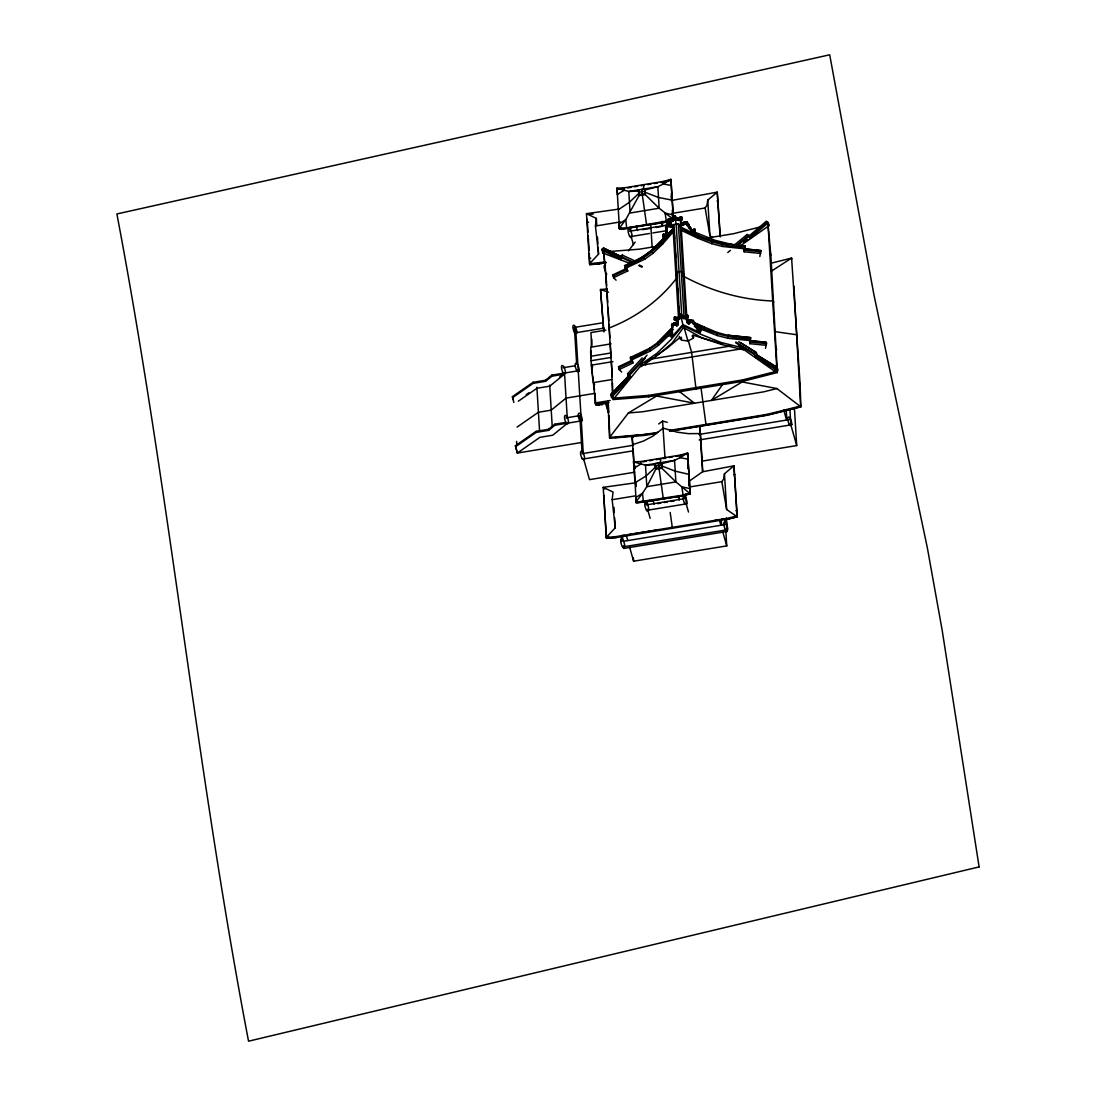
<?xml version="1.0" encoding="UTF-8"?>
<svg xmlns="http://www.w3.org/2000/svg" width="1096" height="1096" viewBox="0 0 1096 1096"><rect width="100%" height="100%" fill="white"/><g stroke="black" fill="none" stroke-linecap="round" stroke-linejoin="round"><path stroke-width="1.5" d="M720.332 236.9L717.236 192.156L707.756 200.089L706.934 205.336L705.125 207.98L709.934 235.832L712.523 237.435M736.074 516.285L737.265 516.86L733.95 465.827L724.47 473.76L723.648 479.007L721.839 481.665L726.648 509.503L737.265 516.86L728.004 519.162M673.519 218.611L670.903 179.333L663.984 181.333L624.227 187.868L623.994 190.471L617.39 194.362L619.5 229.05L626.885 228.667M640.941 461.539L640.694 464.156L634.105 468.033L633.543 461.896L640.941 461.539L680.685 455.004L687.617 453.004L690.275 493.83L683.315 494.981M652.805 232.955L666.149 230.763L667.122 229.037L665.806 228.228L667.122 226.804M666.135 230.694L666.848 232.927L666.217 229.79M672.136 329.074L672.232 328.17L658.367 342.144L649.449 348.391L650.298 351.104L630.899 360.296L630.707 357.228M672.232 328.17L672.259 331.129L668.163 336.006L658.559 345.213L650.298 351.104M760.761 253.464L744.157 251.792L744.253 248.902L760.857 250.573L759.843 256.533M744.896 245.668L744.157 251.792M766.378 345.322L749.774 343.665L749.938 341.979L766.542 343.637L765.446 348.391M750.787 337.705L727.854 335.253L750.5 337.527L749.774 343.665M666.354 231.845L667.245 231.092L666.108 230.914L666.587 229.187C668.697 228.297 664.162 228.297 665.847 225.927L668.601 224.433L670.464 224.817L670.738 227.406L671.903 226.625L671.273 223.132L668.409 221.611L668.396 218.816L673.013 218.981L674.218 217.926L673.451 216.433L674.972 215.734L675.794 219.748L678.767 220.406L679.904 220.132L680.26 216.926L681.452 216.679L682.068 219.364L680.301 221.652L681.589 225.023L683.082 225.379L682.808 222.789L684.301 221.844L687.137 221.94L687.836 225.694L689.206 227.119L688.274 227.639L690.987 229.763L691.453 231.79L693.028 232.229L694.056 231.146L693.919 229.091L695.22 229.502L694.015 234.229M668.409 221.611L668.396 218.816M675.794 216.912L675.67 217.679L678.643 218.351L680.26 216.926M680.342 314.018L682.877 324.635L700.015 332.609L701.221 327.882L699.933 327.457L700.056 329.526L699.029 330.608L697.453 330.17L696.988 328.142L694.275 326.019L695.207 325.485L693.837 324.074L693.138 320.32L690.302 320.224L688.822 321.169L689.096 323.758L687.603 323.402L687.329 319.868L687.452 321.923L686.302 320.032L688.083 317.73L687.466 315.045L685.781 316.443L683.342 316.648L680.342 314.018L679.465 314.799L680.219 316.306L679.027 317.361L674.396 317.196L674.41 319.977L677.273 321.512L677.917 324.991L676.753 325.786L676.465 323.197L674.602 322.799L671.848 324.306C670.177 326.677 674.698 326.677 672.588 327.567L672.108 329.293L673.245 329.471L672.355 330.225M674.41 319.977L674.396 317.196M686.26 315.306L685.904 318.498L681.808 318.128L681.685 316.525L680.465 316.086L679.589 316.867L680.342 318.361L679.15 319.429L674.533 319.265M760.857 250.573L722.442 246.463L722.648 243.572L711.551 240.613L722.648 243.572M728.045 338.322L728.265 335.445L717.154 332.472L717.346 335.54L728.045 338.322L766.186 342.253L766.542 343.637M643.311 189.074L644.106 184.608M660.025 462.759L660.984 458.854M601.992 402.725A53.663 5.781 80.7 0 1 602.088 404.424L599.101 404.945M601.91 250.094L621.213 259.546L621.473 258.382L602.238 248.956L602.663 252.943L631.091 263.862M693.467 338.075L693.124 335.129L693.467 338.075L687.946 341.075L681.301 340.075L681.479 337.678L679.273 338.034L666.711 348.569L655.394 356.241M681.671 218.46L681.945 217.296M687.685 316.84L687.959 315.675M663.984 181.333L663.286 184.018L657.847 186.69L644.941 190.005L645.215 194.609L659.162 208.226L673.355 219.406L670.903 179.333L663.286 184.018L671.464 185.471M680.685 455.004L680 457.69L674.561 460.361L661.655 463.69L661.929 468.28L675.876 481.898L690.275 493.83L683.616 495.762L637.324 502.776M687.836 225.694L686.74 225.283L687.63 224.858L687.617 222.351M687.63 224.858L685.603 223.762L683.082 225.379M693.631 320.731L693.631 323.238L692.754 323.663L693.837 324.074M693.631 323.238L691.603 322.142L689.096 323.758M775.968 372.161L775.091 369.242L777.133 367.311L778.009 370.215L775.968 372.161L738.581 345.898M621.213 259.546L620.651 256.272L622.487 255.08M775.091 369.242L754.98 356.94L754.541 353.734L756.377 352.542L757.021 355.008L777.133 367.311M605.581 261.903L589.525 263.752L598.539 254.149L595.443 226.023L596.347 218.405L586.47 213.665L589.525 263.752L589.799 264.684L599.663 263.766M616.377 537.437L607.842 538.109L607.636 537.396L606.499 538.369L606.239 537.437L615.253 527.82L612.143 499.694L613.061 492.077L603.184 487.336L606.499 538.369L616.185 537.547L728.443 519.011M711.729 243.682L712.14 240.846L697.81 235.243L698.59 236.736L698.001 238.311L711.729 243.682L722.442 246.463M566.235 423.371C561.604 413.617 567.523 412.165 568.646 422.768L567.632 423.947L566.454 422.672M579.948 421.124C575.345 411.37 581.168 409.931 582.36 420.522L580.442 421.659L580.168 420.412M582.277 459.183C577.688 449.36 583.483 447.922 584.689 458.58L583.675 459.758L582.483 458.484M622.432 547C617.856 537.191 623.583 535.752 624.843 546.397L622.925 547.52L623.446 545.822M646.489 510.421C641.9 500.543 647.695 499.201 648.9 509.804L646.983 510.942L647.503 509.243M684.836 504.105C680.26 494.228 686.055 492.899 687.247 503.502L686.247 504.681L685.055 503.407M725.47 530.053C720.99 520.025 726.511 518.778 727.881 529.45L726.867 530.628L725.689 529.341M789.504 425.111C784.955 415.165 790.654 413.863 791.915 424.508L789.997 425.645L789.723 424.399M754.98 356.94L755.363 355.83L775.393 368.092M664.258 236.188L664.382 238.257L662.916 236.9L662.792 234.832L663.751 234.051L666.025 234.53L665.793 231.831L666.724 230.872M662.916 236.9L662.943 234.393M682.877 324.635L671.588 337.28L668.916 335.266L668.793 333.211L669.752 332.431L672.026 332.91L671.807 330.197L672.739 329.238M668.916 335.266L668.957 332.759M717.346 335.54L703.605 330.184L704.125 327.389L692.562 321.854M698.522 235.53L680.438 226.927L681.26 228.434L680.616 229.996L698.001 238.311M665.971 227.995L667.574 226.735L670.588 226.886M671.985 326.375L673.588 325.101L676.602 325.252M666.601 225.036L667.08 222.132L669.04 224.831M694.439 232.16L694.316 230.105L695.22 229.502M671.93 328.677L672.465 325.498M663.066 236.448L666.149 236.599L666.464 233.818M669.081 334.828L671.396 335.157L672.601 334.253L671.807 326.608M629.775 236.736C625.104 226.379 631.228 226.53 632.214 236.544L630.912 237.558L630.186 236.065M574.564 332.951C570.002 322.539 575.948 322.717 577.003 332.759L574.866 333.568L574.975 332.266M563.18 373.27C558.535 362.831 564.577 363.009 565.605 373.078L563.467 373.887L563.591 372.585M579.318 370.818L577.181 371.64C572.057 361.105 578.085 360.105 579.318 370.818L578.195 369.996M644.941 190.005L644.654 189.005L645.215 194.609L639.023 195.622L638.461 190.019L639.023 195.622L625.761 219.611L619.199 223.817L619.281 228.297L626.679 227.954L669.204 220.611L671.985 221.515L674.341 219.981L673.917 217.994L675.095 217.803L675.917 218.981M635.146 242.106L628.488 250.874M723.113 383.723L711.4 400.451L742.115 381.956L776.9 388.546L800.875 406.876L767.378 415.233L669.67 431.303M678.52 317.936L672.903 225.995L673.971 224.488L678.356 223.762L680.15 224.803L680.917 227.53M640.653 364.571L657.107 353.172L671.095 339.5L682.931 325.539L683.493 327.526L672.095 343.062L657.669 355.159L640.941 366.735M678.767 391.012L694.535 403.218L656.545 396.026L628.419 412.959L609.54 437.427L609.787 438.29L644.832 435.386L656.422 433.482M626.419 379.298L628.542 376.695M610.732 394.67L628.652 375.873L610.732 394.67L611.486 397.601L613.733 398.834L642.516 363.543M676.588 278.22C659.217 300.879 635.529 317.758 608.979 328.047L609.362 329.389M644.695 259.245L652.942 253.354L662.559 244.148L661.477 241.613L673.698 228.036L651.956 250.751L643.845 256.533L644.695 259.245L625.295 268.424L625.104 265.355M672.793 228.598L672.862 229.818C660.299 246.23 644.53 260.218 624.624 266.876M662.559 244.148L673.889 231.105L672.862 229.818M672.232 327.567L657.559 342.61L658.559 345.213M675.314 324.019L677.369 321.649M676.218 323.457L678.287 321.087M672.3 328.773C661.546 342.788 646.695 352.638 630.227 358.748M671.122 227.475L671.78 224.557L671.903 226.625M628.323 376.161L627.57 373.722L642.229 357.913M627.57 373.722L629.323 374.325L647.065 355.145M613.733 398.834L612.965 395.903L630.57 377.408L629.803 374.955L645.311 358.2M677.123 325.855L677.602 321.279L677.26 323.594M686.987 454.648L687.822 453.744M689.494 228.05L689.37 225.982L691.316 229.722L692.905 230.174L693.919 229.091M692.946 321.923L694.919 322.813L694.152 323.95L696.864 326.087L697.33 328.101L698.906 328.553L699.933 327.457M611.116 394.3L612.239 394.916L629.775 376.49L630.57 377.408M666.848 232.927L665.916 233.886L666.587 235.873M664.847 237.229L650.873 250.916L637.16 260.41M643.845 256.533L657.559 245.682M602.238 248.956L603.951 248.162L621.761 256.875M602.663 252.943L603.677 251.97L605.485 270.274M754.843 356.323L756.898 354.378M747.006 234.599L749.239 235.846L749.897 238.38L768.296 222.735L766.419 221.159L748.883 236.106M749.897 238.38L749.212 237.366L767.543 221.776M589.278 253.491L589.799 264.684L590.936 263.725L592.292 264.383M607.842 538.109L608.787 537.3L609.006 538.054M621.747 228.16L620.61 229.105L619.281 228.297L625.761 219.611L626.679 227.954M637.091 501.982L636.201 502.722L635.899 497.488L642.475 493.282L646.818 486.679L655.737 469.294L655.175 463.69L661.368 462.676L661.655 463.69M733.895 245.408L747.253 234.38M727.758 252.505L730.388 250.34M736.95 244.929L748.76 235.202M737.444 245.559L749.239 235.846M513.846 402.424L512.449 396.642L533.081 382.299L545.534 380.257L551.836 375.133L576.715 371.037M512.517 397.697L533.149 383.353L545.603 381.312L551.905 376.188L564.591 374.092L549.754 386.162L536.958 388.258L518.298 401.232M559.577 377.065L562.056 375.051M582.154 442.4L517.298 453.059L515.449 445.702L536.081 431.358L548.534 429.303L554.836 424.193L565.933 422.357M515.504 446.757L536.136 432.413L548.603 430.358L554.891 425.248L579.77 421.152M567.591 423.152L552.754 435.208L539.944 437.318L517.298 453.059L515.449 445.702M603.828 495.159L606.239 537.437L616.007 536.615L727.662 518.244L737.005 515.928L733.95 465.827L702.563 471.773L688.562 481.624M658.71 423.947L662.601 421.111L667.217 422.303M743.526 242.161L747.623 239.284M739.827 246.162L769.173 225.557L768.296 222.735M526.231 394.615L528.889 392.765M517.093 427.084L538.424 412.26L551.22 410.151L566.057 398.095L594.936 393.354M646.9 361.995L652.558 358.159M771.159 271.315L791.586 258.081L791.833 258.957M667.971 332.937L667.163 334.691L668.163 336.006M681.465 222.968L682.808 222.789M686.754 319.772L687.48 321.347L688.822 321.169M605.499 265.328C601.937 264.533 606.061 271.671 606.02 273.877L606.855 274.082M680.383 218.981L682.068 219.364M686.384 317.361L688.083 317.73M652.75 250.285L652.024 251.957L652.942 253.354M657.559 342.61L658.367 342.144M616.062 280.179L613.568 277.672L613.376 274.603M621.665 372.037L619.172 369.53L618.98 366.461M649.449 348.391L650.12 348.035L630.159 357.543M624.542 265.67L644.503 256.176M612.815 274.918L627.049 268.178M612.883 276.124L627.118 269.383L627.789 270.931L613.568 277.672M618.432 366.776L631.789 360.406M618.5 367.982L632.721 361.255M619.172 369.53L633.406 362.803L630.899 360.296M686.74 225.283L686.617 223.214L687.507 222.803M604.691 489.035L603.184 487.336L634.981 482.884L632.652 444.661L643.393 441.072L652.86 436.14L663.176 428.139L677.068 432.153L688.452 433.66L700.234 433.55L702.563 471.773M668.519 220.885L669.122 218.584M632.652 444.661L632.008 436.838L635.077 435.852M638.68 501.872L683.137 495.091L690.069 493.09L687.617 453.004L680 457.69L688.178 459.142M665.587 181.525L671.122 180.073L670.505 181.772M669.409 221.241L666.601 221.31M684.822 494.584L687.85 493.789M761.515 226.612L733.731 233.667L706.865 238.092M743.102 348.555L640.571 365.406M768.049 224.94L770.844 255.08L777.379 372.558L743.321 381.216L648.695 396.779L612.993 399.588L612.609 398.218L648.599 395.382L742.663 379.915L776.982 371.188L768.049 224.94L769.173 225.557M770.817 263.273L791.586 258.081L800.094 384.189L800.875 406.876L799.107 406.013M776.9 388.546L763.583 391.861L642.352 411.795L628.419 412.959M669.464 430.427L767.049 414.384L800.628 406L793.915 286.262L794.162 287.07M769.241 414.507L799.381 406.986M728.21 518.983L736.279 516.983M700.536 328.047L701.221 327.882M627.652 187.909L630.981 187.361M634.296 186.813L637.625 186.265M640.941 185.717L644.27 185.169M647.585 184.621L650.914 184.087M654.23 183.539L657.559 182.991M660.874 182.443L664.245 182.566M638.735 194.609L644.928 193.595M619.226 209.062L586.47 213.665L586.73 214.597M671.766 200.417L717.236 192.156L720.072 235.928M587.977 232.188L587.374 222.351L588.538 222.159M716.976 201.048L718.14 200.856M595.443 226.023L620.363 221.926M671.889 213.446L705.125 207.98M673.424 215.542L672.519 215.693L672.601 218.378M626.953 228.434L667.094 221.83M666.902 222.091L626.748 227.858M629.625 231.229L666.313 225.201M642.475 229.681L650.832 228.311M655.86 227.489L660.874 226.667M649.462 233.503L631.118 236.517L633.433 244.668M656.463 246.381L639.667 249.148L608.581 251.587M589.58 258.409L590.744 258.218M601.225 263.451L606.225 262.629L599.471 263.876M602.54 322.813L574.414 327.43L576.647 363.845M574.797 328.759L575.921 332.718L604.047 328.101M605.869 330.129L590.908 332.581A49.402 5.316 80.7 0 1 591.155 347.144A30.757 3.315 80.7 0 0 590.799 356.296M591.155 347.131L611.102 343.856M610.732 352.994L590.799 356.282L591.333 365.16A30.757 3.315 80.7 0 0 593.32 382.6A49.402 5.316 80.7 0 1 595.21 402.958L595.731 404.78L609.02 402.602M591.059 360.721L611.006 357.447M563.029 367.749L575.222 365.749M591.333 365.16L612.938 361.612M592.429 373.668A30.757 3.315 80.7 0 1 591.854 366.996L592.731 366.831M650.092 359.241L731.539 345.857M593.32 382.6L611.609 379.6M594.512 390.053A49.361 5.316 80.7 0 0 593.84 384.422L594.717 384.271M595.21 402.972L610.171 400.506M595.69 404.095L596.799 404.767L608.143 402.903M600.677 403.328L604.006 402.78M604.828 402.903L601.594 403.438L602.005 404.904M566.084 417.864L579.798 415.617L582.031 452.018M607.951 401.314L609.54 437.427L644.654 434.509L657.888 432.331M615.075 437.564L654.887 433.454M673.136 430.454L767.652 414.905M632.008 436.838L633.42 437.441M582.127 453.675L633.42 445.236M699.385 434.4L789.367 419.604M699.33 434.605L700.495 434.413L699.591 425.728L700.234 433.55M633.255 450.799L583.62 458.964L589.47 479.637L634.721 472.198M699.207 439.962L790.86 424.892L796.71 445.565L701.728 461.183M642.708 461.854L646.037 461.306M649.353 460.758L652.668 460.21M655.997 459.662L659.312 459.128M662.642 458.58L665.957 458.032M669.286 457.484L672.601 456.936M675.931 456.388L679.246 455.84M687.425 459.813L688.329 459.662M655.449 468.28L661.642 467.266L661.929 468.28L655.737 469.294L655.175 463.69M733.69 474.719L734.854 474.527M612.143 499.694L635.42 495.872M690.261 486.857L721.839 481.665M646.777 500.995L650.092 500.447M683.794 495.502L643.489 502.201L643.544 501.475L640.16 501.721M657.518 503.639L660.861 503.091M664.203 502.53L667.546 501.982M670.889 501.434L674.245 500.886M735.882 510.777L737.046 510.585M621.172 535.862L624.46 535.327M627.748 534.78L631.049 534.245M634.337 533.697L637.625 533.163M640.927 532.615L644.215 532.081M647.503 531.533L650.805 530.998M654.093 530.45L657.381 529.916M714.798 520.463L718.086 519.915M721.374 519.381L724.662 518.833M623.377 541.301L725.319 524.546L725.018 519.6M727.278 531.423L623.651 548.466L623.199 546.863L726.826 529.834L727.278 531.423L726.47 518.271M629.556 546.904L633.598 561.207L726.744 545.89L725.826 530.834M662.792 234.832L663.943 235.092M668.793 333.211L669.944 333.472M589.963 214.323L593.183 214.049M591.128 264.437L599.567 263.725M607.198 288.947L600.512 289.508L603.649 331.074M622.884 188.553L617.048 188.964L616.843 188.224L624.227 187.868M621.925 228.776L625.282 228.543M643.667 502.105L636.201 502.722L634.228 467.17M638.749 191.033L628.789 191.471L616.843 188.224L617.39 194.362M655.463 464.704L645.503 465.142L633.543 461.896L634.269 468.554L635.173 468.417L634.954 465.827M790.517 423.933L791.915 424.508M580.962 419.946L582.36 420.522M694.056 231.146L695.344 231.557M700.056 329.526L701.358 329.937M667.231 226.406L665.847 225.927M722.25 243.394L745.184 245.833M745.253 247.038C722.456 247.134 701.056 239.079 681.26 228.434M744.335 250.107L760.939 251.779M750.87 338.911C730.909 338.623 711.578 333.239 694.083 323.758M749.87 340.76L766.474 342.432M686.617 223.214L688.905 224.433L689.206 227.119M775.31 331.691L796.874 334.773L797.121 335.636M673.259 214.926L665.067 213.145L666.423 221.419M757.021 355.008L776.42 367.119M689.973 488.597L681.781 486.816L683.137 495.091M722.415 343.856L694.206 335.582L692.001 335.938L693.261 337.335M575.866 331.924L577.003 332.759M733.169 244.778L715.167 240.339L695.028 232.27M744.321 348.24L721.415 342.596L701.276 334.527L682.931 325.539M743.472 349.871L721.976 344.582L702.289 338.089L683.493 327.526M608.513 292.235L600.512 289.508L603.896 331.896M693.138 320.32L693.275 322.375L717.743 332.718M703.427 327.115L704.125 327.389M622.035 254.971L636.351 261.615M620.651 256.272L634.529 262.821M639.16 264.999L642.242 266.451M620.446 257.026L631.228 262.108M638.927 265.739L641.996 267.191M689.576 494.186L688.562 494.241M686.795 319.087L689.685 320.47M686.041 318.785L690.384 320.868M686.863 320.292L689.754 321.676M696.371 326.718L703.605 330.184M682.877 275.918C710.715 291.043 741.622 299.962 773.351 301.016L773.735 302.359M603.266 247.997L621.021 256.683M628.09 375.558L630.323 376.791M618.021 189.567L617.048 188.964L617.555 194.883M740.622 342.651L756.377 352.542M738.718 341.623L755.911 352.419M735.909 342.034L754.541 353.734M735.717 342.788L754.322 354.474M757.24 355.625L760.008 357.57M762.775 359.515L765.542 361.461M625.295 268.424L627.789 270.931M668.286 219.543L669.163 220.529M612.239 394.916L612.965 395.903M742.663 379.915L743.321 381.216M686.877 321.827L687.603 323.402M767.049 414.384L767.378 415.233M687.329 319.868L686.822 318.525L686.959 320.58M770.488 253.957L770.844 255.08M603.677 251.97L606.677 285.494M602.841 317.689L603.074 318.498M776.982 371.188L777.379 372.558M783.777 410.164L786.462 419.645M694.316 230.105L694.617 231.201M676.465 224.831L674.328 215.652M672.903 225.995L673.67 228.721M684.219 276.576L683.055 272.479L681.274 271.438L676.876 272.164L675.807 273.671L676.972 277.768M661.34 222.118L662.546 226.379L662.244 221.31M688.233 340.377L691.645 352.419L696.015 388.998M683.794 326.375L687.946 341.075M735.279 516.504L735.498 517.257M641.845 190.526L641.557 189.512L646.558 224.68M681.164 337.869L680.959 337.13L681.096 339.335M706.098 425.303L700.892 387.039M646.9 225.379L646.709 225.255M719.51 520.34L720.88 525.19M722.702 531.587L726.744 545.89M636.255 226.242L637.461 230.516M618.459 209.665L629.447 202.239L638.886 193.321L638.598 192.307L644.791 191.293L645.078 192.307L658.504 197.458L672.369 200.198L671.615 200.911L671.314 195.992M689.233 474.445L675.218 471.129L661.792 465.978L661.505 464.964L655.312 465.992L655.6 467.006L646.161 475.911L635.009 482.761L635.242 483.815M688.494 512.038L686.192 503.886L647.832 510.188L650.147 518.34M678.054 495.789L679.26 500.064L679.054 496.68M658.559 464.197L658.271 463.183L663.258 498.351M658.408 465.485L658.696 466.485M672.41 528.217L670.177 512.449M672.04 527.491L672.245 528.19M663.738 498.803L663.381 498.255M652.956 499.927L654.161 504.187M605.91 402.643L607.746 409.082M605.704 403.383L608.307 412.63L608.198 410.699M599.005 405.397L598.594 403.931L596.799 404.767M626.378 535.656L627.748 540.506M580.181 416.932L581.305 420.905M512.449 396.642L513.339 399.793M799.847 383.271L800.094 384.189M776.228 348.076L776.626 349.624M606.102 280.987L612.239 376.654M670.848 221.789L671.245 225.228M676.862 320.155L677.136 321.539M644.941 435.085L644.654 434.509M662.601 421.111L665.039 458.566M632.255 437.633L632.913 445.524M605.759 273.658L606.472 282.11M587.114 219.255L587.374 222.351M648.599 395.382L648.695 396.779M794.422 408.027L796.71 445.565M789.928 409.534L790.86 424.892M786.298 411.137L786.805 419.535M707.756 200.089L709.934 235.832M724.47 473.76L726.648 509.503M726.114 518.312L726.717 528.19M721.291 520.052L721.593 525.066M720.935 520.12L721.237 525.135M694.837 229.146L694.96 231.201M700.837 327.526L700.974 329.581M694.522 229.667L694.754 233.256M700.755 331.636L700.632 329.581L700.015 332.609M692.905 230.174L693.028 232.229M698.906 328.553L699.029 330.608M692.11 230.242L692.234 232.311M698.125 328.622L698.248 330.677M691.247 228.557L691.453 231.79M697.262 326.937L697.453 330.17M690.864 227.708L690.987 229.763M696.864 326.087L696.988 328.142M689.932 226.776L690.055 228.845M695.946 325.156L696.07 327.211M695.371 324.361L695.618 327.567M695.083 323.43L695.207 325.485M688.905 224.433L689.028 226.502M694.919 322.813L695.042 324.868M700.495 434.413L702.728 471.033M687.137 221.94L687.26 223.995M686.932 223.557L687.055 225.612M685.48 221.707L685.603 223.762M691.48 320.087L691.603 322.142M684.301 221.844L684.425 223.913M690.302 320.224L690.439 322.279M682.657 223.502L682.781 225.557M688.658 321.868L688.795 323.937M681.452 216.679L681.794 220.529M687.466 315.045L687.589 317.114M681.315 221.488L681.589 225.023M680.671 216.679L680.794 218.748M681.411 230.598L686.795 317.114M679.767 218.063L679.904 220.132M680.15 224.803L685.904 318.498M678.643 218.351L678.767 220.406M684.644 316.717L684.767 318.785M678.356 223.762L684.082 317.415M677.328 218.282L677.451 220.337M683.342 316.648L683.466 318.717M676.164 224.118L681.876 317.772M675.547 216.076L675.794 219.748M681.561 314.456L681.808 318.128M674.972 215.734L675.095 217.803M680.972 314.114L681.096 316.169M674.218 217.926L674.341 219.981M673.793 215.926L673.821 219.323M679.808 314.305L679.821 317.703M673.451 216.433L673.574 218.488M673.971 224.488L679.684 318.141M674.369 235.188L674.574 238.599M675.41 252.217L675.725 257.327M676.561 270.959L676.766 274.356M677.602 287.974L677.903 293.084M678.739 306.716L678.945 310.113M671.341 193.471L671.643 198.417M672.341 209.953L672.834 219.186M673.013 218.981L673.15 221.05M679.027 317.361L679.15 319.429M687.754 462.197L688.151 468.787M688.863 480.322L689.165 485.268M687.726 464.745L687.932 468.019M688.836 482.802L689.028 486.076M679.328 336.486L679.465 338.691M671.862 219.46L671.985 221.515M677.876 317.84L677.999 319.895M677.602 321.279L677.917 324.991M670.684 219.556L670.971 223.844M676.684 317.936L676.986 322.224M670.615 225.351L670.738 227.406M676.616 323.717L676.753 325.786M669.615 218.666L669.752 220.734M675.629 317.045L675.753 319.114M675.122 316.963L675.246 319.018M668.861 220.173L669.177 225.187M685.685 495.529L686.096 502.215M668.601 224.433L668.724 226.488M674.602 322.799L674.739 324.868M684.493 495.255L684.699 498.598L646.339 504.9L646.133 501.557M667.45 224.666L667.574 226.735M673.465 323.046L673.588 325.101M683.562 494.899L683.616 495.762M666.464 227.132L666.587 229.187M666.067 225.406L666.327 228.365M672.067 323.786L672.328 326.745M665.971 228.845L666.258 232.749M665.806 228.228L665.93 230.297M665.793 231.831L666.149 236.599M671.807 330.197L672.149 334.979M665.272 234.722L665.395 236.777M671.273 333.088L671.396 335.157M663.751 234.051L663.875 236.106M669.752 332.431L669.875 334.486M663.505 234.763L663.642 236.832M650.805 225.461L652.147 247.436M661.368 462.676L661.642 467.266M645.489 362.228L645.667 365.009M630.611 228.16L630.817 231.503M647.325 501.831L647.531 505.174M636.077 483.185L636.269 486.473M633.118 448.853L634.022 463.841M633.392 557.85L633.598 561.207M622.501 535.355L622.802 540.287M606.883 288.865L607.705 302.373M608.02 307.442L608.842 320.95M609.047 324.32L609.869 337.828M610.184 342.897L611.006 356.406M611.321 361.461L612.143 374.969M604.691 262.971L604.896 266.26M621.405 536.643L621.706 541.575M608.198 402.218L608.801 412.26M616.13 536.684L616.185 537.547M596.347 218.405L596.772 225.214M597.498 237.12L597.909 243.929M598.115 247.34L598.539 254.149M614.007 507.393L614.308 512.503M614.623 517.613L615.253 527.82M588.168 235.462L589.073 250.217M591.676 364.009L591.854 366.982M575.921 332.718L583.319 454.004M564.522 373.037L567.276 418.138M551.836 375.133L551.905 376.188M554.836 424.193L554.891 425.248M549.699 385.107L552.247 426.865M545.534 380.257L545.603 381.312M548.534 429.303L548.603 430.358M536.889 387.203L539.547 430.632M533.081 382.299L533.149 383.353M536.081 431.358L536.136 432.413M516.586 441.373L516.778 444.716M595.731 404.78L595.649 403.355A49.361 5.316 80.7 0 0 594.881 393.642M609.006 415.617L609.787 438.29M612.459 383.203L612.842 394.67M611.856 375.106L612.445 393.272M593.827 384.408A30.757 3.315 80.7 0 1 593.594 382.833M593.374 381.257A30.757 3.315 80.7 0 1 592.594 375.133M591.319 358.118A30.757 3.315 80.7 0 1 591.278 350.747M591.703 338.911A49.361 5.316 80.7 0 1 591.826 346.254M642.475 493.282L635.995 501.982L643.393 501.625L642.475 493.282M979.112 866.909L248.545 1041.2C196.116 766.789 168.962 488.432 116.888 213.967L829.699 54.8L873.909 294.673L927.367 547.89L942.19 630.364L979.112 866.909M657.847 186.69L628.789 191.471L630.104 213.008L659.162 208.226L657.847 186.69M674.561 460.361L645.503 465.142L646.818 486.679L675.876 481.898L674.561 460.361"/></g></svg>
